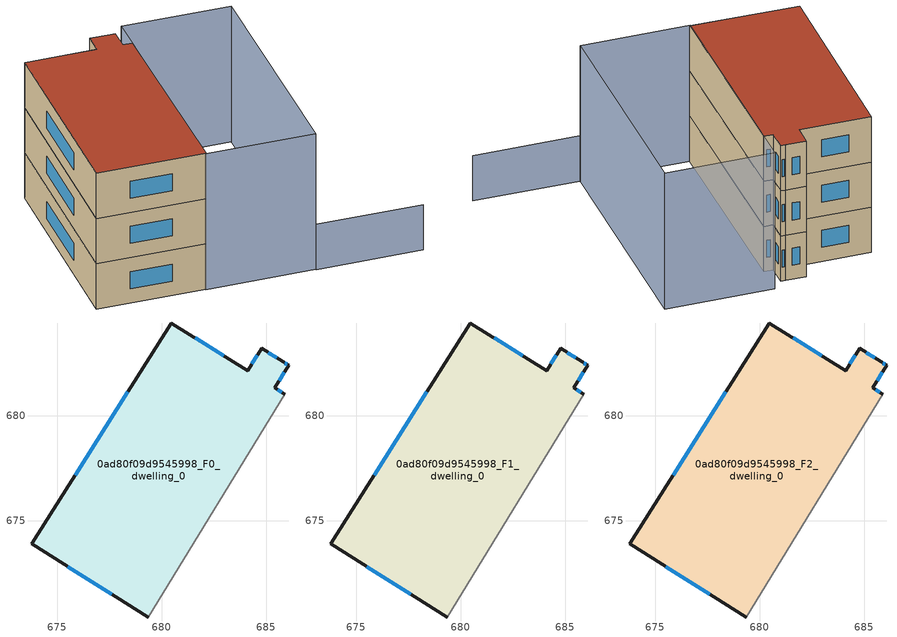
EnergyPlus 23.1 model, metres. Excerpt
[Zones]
0ad80f09d9545998_F0_dwelling_0
 floor ground (EU_floor_Construction): 684.79,683.24 685.82,682.59 686.08,682.42 685.41,681.34 685.9,681.04 679.36,670.38 673.79,673.88 680.46,684.45 684.11,682.16 z0
 wall outside (EU_wall_Construction): 685.9,681.04 685.41,681.34 686.08,682.42 685.82,682.59 684.79,683.24 684.11,682.16 680.46,684.45 673.79,673.88 679.36,670.38 z0:3
 wall adiabatic (EU_wall_Construction): 679.36,670.38 685.9,681.04 z0:3
 window (EU_Window_Construction): 686,682.47 685.9,682.53 / 685.62,681.68 685.87,682.08 / 685.75,681.14 685.56,681.25 / 675.52,672.79 677.62,671.47 / 678.38,681.16 675.87,677.17 / 682.97,682.87 681.6,683.74 / 684.57,682.9 684.32,682.5 / 685.5,682.79 685.11,683.03 z0.93:2.07
0ad80f09d9545998_F1_dwelling_0
 floor to 0ad80f09d9545998_F0_dwelling_0 (EU_floor_Construction): 684.78,683.24 685.82,682.59 686.08,682.42 685.41,681.34 685.9,681.04 679.36,670.38 673.79,673.88 680.46,684.45 684.11,682.16 z3
 wall outside (EU_wall_Construction): 685.9,681.04 685.41,681.34 686.08,682.42 685.82,682.59 684.79,683.24 684.11,682.16 680.46,684.45 673.79,673.88 679.36,670.38 z3:6
 wall adiabatic (EU_wall_Construction): 679.36,670.38 685.9,681.04 z3:6
 window (EU_Window_Construction): 686,682.47 685.9,682.53 / 685.62,681.68 685.87,682.08 / 685.75,681.14 685.56,681.25 / 675.52,672.79 677.62,671.47 / 678.38,681.16 675.87,677.17 / 682.97,682.87 681.6,683.74 / 684.57,682.9 684.32,682.5 / 685.5,682.79 685.11,683.03 z3.93:5.07
0ad80f09d9545998_F2_dwelling_0
 floor to 0ad80f09d9545998_F1_dwelling_0 (EU_floor_Construction): 684.78,683.24 685.82,682.59 686.08,682.42 685.41,681.34 685.9,681.04 679.36,670.38 673.79,673.88 680.46,684.45 684.11,682.16 z6
 wall outside (EU_wall_Construction): 685.9,681.04 685.41,681.34 686.08,682.42 685.82,682.59 684.79,683.24 684.11,682.16 680.46,684.45 673.79,673.88 679.36,670.38 z6:9
 wall adiabatic (EU_wall_Construction): 679.36,670.38 685.9,681.04 z6:9
 window (EU_Window_Construction): 686,682.47 685.9,682.53 / 685.62,681.68 685.87,682.08 / 685.75,681.14 685.56,681.25 / 675.52,672.79 677.62,671.47 / 678.38,681.16 675.87,677.17 / 682.97,682.87 681.6,683.74 / 684.57,682.9 684.32,682.5 / 685.5,682.79 685.11,683.03 z6.93:8.07
 roof outside (EU_roof_Construction): 679.36,670.38 685.9,681.04 685.41,681.34 686.08,682.42 685.82,682.59 684.79,683.24 684.11,682.16 680.46,684.45 673.79,673.88 z9
shading: 690.3,663.52 684.86,666.88 z0:3; 692.48,679.19 684.88,666.92 / 684.88,666.92 679.3,670.37 / 679.3,670.37 686.89,682.65 / 686.89,682.65 692.48,679.19 z0:9
[Building]
EU S2 Campaign: North Axis=0; Terrain=City; Solar Distribution=FullExterior
[Site:Location]
Montreal-Trudeau.Intl.AP: Latitude=45.4667; Longitude=-73.75; Time Zone=-5; Elevation=36
[SizingPeriod:WeatherFileDays]
AnnualSizingPeriod: Begin Month=1; Begin Day of Month=1; End Month=12; End Day of Month=31; Day of Week for Start Day=Monday; Use Weather File Daylight Saving Period=No; Use Weather File Rain and Snow Indicators=No
[MATERIAL]
EU_InternalMass_Material: Roughness=MediumRough; Thickness=0.1; Conductivity=1; Density=1800; Specific Heat=900; Thermal Absorptance=0.9; Solar Absorptance=0.7; Visible Absorptance=0.7
[MATERIAL:NOMASS] Roughness=MediumRough; Thermal Absorptance=0.9; Solar Absorptance=0.7; Visible Absorptance=0.7
Name | Thermal Resistance
EU_wall_NoMass; EU_floor_NoMass | 1.36485
EU_roof_NoMass | 2.55992
[WINDOWMATERIAL:SIMPLEGLAZINGSYSTEM]
EU_Window_SimpleGlazing: UFactor=3.92339; Solar Heat Gain Coefficient=0.8; Visible Transmittance=0.8
[CONSTRUCTION]
EU_wall_Construction: EU_wall_NoMass
EU_roof_Construction: EU_roof_NoMass
EU_floor_Construction: EU_floor_NoMass
EU_Window_Construction: EU_Window_SimpleGlazing
EU_InternalMass_Construction: EU_InternalMass_Material
[ZONE] Type=1; Multiplier=1; Ceiling Height=autocalculate; Floor Area=autocalculate; Part of Total Floor Area=Yes
Name | Volume
0ad80f09d9545998_F0_dwelling_0 | 249.418
0ad80f09d9545998_F1_dwelling_0; 0ad80f09d9545998_F2_dwelling_0 | 249.42
[INTERNALMASS] Construction=EU_InternalMass_Construction; Surface Area=83.1398
Name | Zone or ZoneList
0ad80f09d9545998_F0_dwelling_0_EU_InternalMass | 0ad80f09d9545998_F0_dwelling_0
0ad80f09d9545998_F1_dwelling_0_EU_InternalMass | 0ad80f09d9545998_F1_dwelling_0
0ad80f09d9545998_F2_dwelling_0_EU_InternalMass | 0ad80f09d9545998_F2_dwelling_0
[OTHEREQUIPMENT] Fuel Type=Electricity; Design Level Calculation Method=Watts/Area; Power per Zone Floor Area=1; Fraction Latent=0; Fraction Radiant=0; Fraction Lost=0; Carbon Dioxide Generation Rate=0; EndUse Subcategory=EU_Step8_InternalGains
Name | Zone or ZoneList or Space or SpaceList | Schedule
EU_Step8_InternalGain_0ad80f09d9545998_F0_dwelling_0_f000 | 0ad80f09d9545998_F0_dwelling_0 | EU_Step8_GainSchedule_0ad80f09d9545998_F0_dwelling_0_f000
EU_Step8_InternalGain_0ad80f09d9545998_F1_dwelling_0_f000 | 0ad80f09d9545998_F1_dwelling_0 | EU_Step8_GainSchedule_0ad80f09d9545998_F1_dwelling_0_f000
EU_Step8_InternalGain_0ad80f09d9545998_F2_dwelling_0_f000 | 0ad80f09d9545998_F2_dwelling_0 | EU_Step8_GainSchedule_0ad80f09d9545998_F2_dwelling_0_f000
[ZONEVENTILATION:DESIGNFLOWRATE] Schedule=EU_AlwaysOn; Design Flow Rate Calculation Method=AirChanges/Hour; Air Changes per Hour=0.860309; Ventilation Type=Natural; Fan Pressure Rise=0; Fan Total Efficiency=1; Constant Term Coefficient=1; Temperature Term Coefficient=0; Velocity Term Coefficient=0; Velocity Squared Term Coefficient=0; Minimum Indoor Temperature=-100; Maximum Indoor Temperature=100; Delta Temperature=-100; Minimum Outdoor Temperature=-100; Maximum Outdoor Temperature=100; Maximum Wind Speed=40
Name | Zone or ZoneList or Space or SpaceList
EU_ConstantAir_0ad80f09d9545998_F0_dwelling_0 | 0ad80f09d9545998_F0_dwelling_0
EU_ConstantAir_0ad80f09d9545998_F1_dwelling_0 | 0ad80f09d9545998_F1_dwelling_0
EU_ConstantAir_0ad80f09d9545998_F2_dwelling_0 | 0ad80f09d9545998_F2_dwelling_0
[HVACTEMPLATE:THERMOSTAT] Constant Heating Setpoint=20; Constant Cooling Setpoint=50
EU_HeatOnly_0ad80f09d9545998_F0_dwelling_0; EU_HeatOnly_0ad80f09d9545998_F1_dwelling_0; EU_HeatOnly_0ad80f09d9545998_F2_dwelling_0
[HVACTEMPLATE:ZONE:IDEALLOADSAIRSYSTEM] System Availability Schedule=EU_AlwaysOn; Maximum Heating Supply Air Temperature=50; Minimum Cooling Supply Air Temperature=13; Maximum Heating Supply Air Humidity Ratio=0.0156; Minimum Cooling Supply Air Humidity Ratio=0.0077; Heating Limit=NoLimit; Cooling Limit=NoLimit; Heating Availability Schedule=EU_AlwaysOn; Cooling Availability Schedule=EU_CoolingOff; Dehumidification Control Type=ConstantSensibleHeatRatio; Cooling Sensible Heat Ratio=0.7; Dehumidification Setpoint=60; Humidification Control Type=None; Humidification Setpoint=30; Outdoor Air Method=None; Outdoor Air Flow Rate per Person=0.00944; Outdoor Air Flow Rate per Zone Floor Area=0; Outdoor Air Flow Rate per Zone=0; Demand Controlled Ventilation Type=None; Outdoor Air Economizer Type=NoEconomizer; Heat Recovery Type=None; Sensible Heat Recovery Effectiveness=0.7; Latent Heat Recovery Effectiveness=0.65
Name | Template Thermostat
0ad80f09d9545998_F0_dwelling_0 | EU_HeatOnly_0ad80f09d9545998_F0_dwelling_0
0ad80f09d9545998_F1_dwelling_0 | EU_HeatOnly_0ad80f09d9545998_F1_dwelling_0
0ad80f09d9545998_F2_dwelling_0 | EU_HeatOnly_0ad80f09d9545998_F2_dwelling_0
[SIZING:ZONE] Zone Cooling Design Supply Air Temperature Input Method=SupplyAirTemperature; Zone Cooling Design Supply Air Temperature=13; Zone Heating Design Supply Air Temperature Input Method=SupplyAirTemperature; Zone Heating Design Supply Air Temperature=50; Zone Cooling Design Supply Air Humidity Ratio=0.008; Zone Heating Design Supply Air Humidity Ratio=0.008; Cooling Design Air Flow Method=DesignDay; Cooling Design Air Flow Rate=0; Cooling Minimum Air Flow per Zone Floor Area=0.000762; Cooling Minimum Air Flow=0; Cooling Minimum Air Flow Fraction=0.2; Heating Design Air Flow Method=DesignDay; Heating Design Air Flow Rate=0; Heating Maximum Air Flow per Zone Floor Area=0.002032; Heating Maximum Air Flow=0.141576; Heating Maximum Air Flow Fraction=0.3; Account for Dedicated Outdoor Air System=No; Dedicated Outdoor Air System Control Strategy=NeutralSupplyAir; Dedicated Outdoor Air Low Setpoint Temperature for Design=autosize; Dedicated Outdoor Air High Setpoint Temperature for Design=autosize; Zone Load Sizing Method=Sensible Load Only No Latent Load; Zone Latent Cooling Design Supply Air Humidity Ratio Input Method=HumidityRatioDifference; Zone Cooling Design Supply Air Humidity Ratio Difference=0.005; Zone Latent Heating Design Supply Air Humidity Ratio Input Method=HumidityRatioDifference; Zone Humidification Design Supply Air Humidity Ratio Difference=0.005
0ad80f09d9545998_F0_dwelling_0; 0ad80f09d9545998_F1_dwelling_0; 0ad80f09d9545998_F2_dwelling_0
[SCHEDULE:CONSTANT]
Name | Hourly Value
EU_AlwaysOn | 1
EU_CoolingOff | 0
[SCHEDULE:FILE] Column Number=1; Rows to Skip at Top=0; Number of Hours of Data=8760; Column Separator=Comma; Interpolate to Timestep=No; Minutes per Item=60; Adjust Schedule for Daylight Savings=Yes
Name | File
EU_Step8_GainSchedule_0ad80f09d9545998_F0_dwelling_0_f000 | ../../schedules/0ad80f09d9545998/0ad80f09d9545998_F0_dwelling_0_f000_gain.csv
EU_Step8_GainSchedule_0ad80f09d9545998_F1_dwelling_0_f000 | ../../schedules/0ad80f09d9545998/0ad80f09d9545998_F1_dwelling_0_f000_gain.csv
EU_Step8_GainSchedule_0ad80f09d9545998_F2_dwelling_0_f000 | ../../schedules/0ad80f09d9545998/0ad80f09d9545998_F2_dwelling_0_f000_gain.csv
